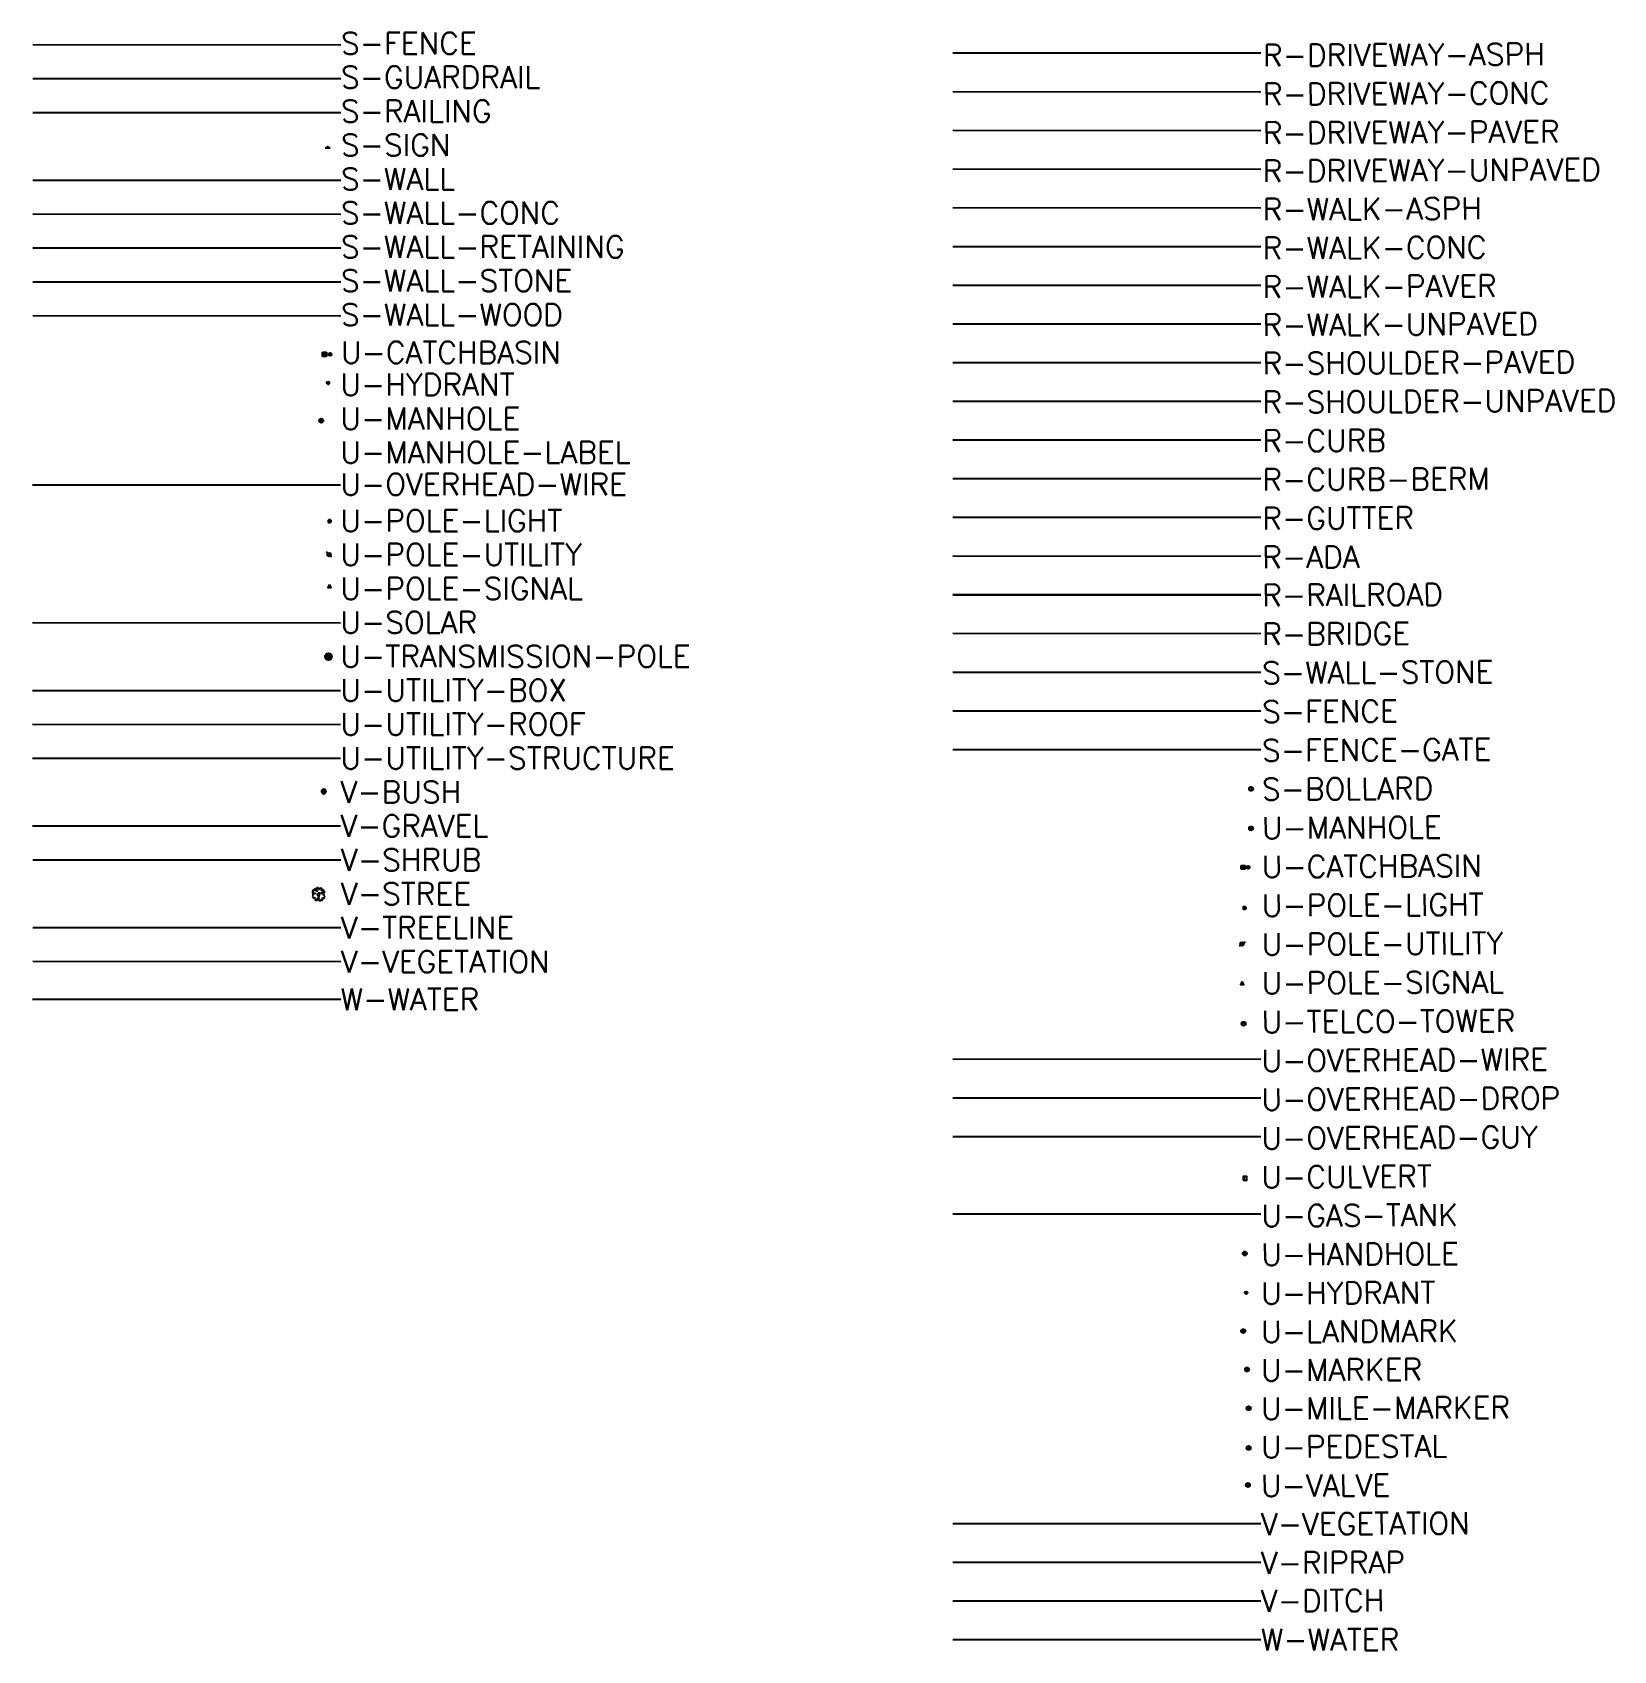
# Model space of a CAD drawing. Header units: metres. Extents: x -7 to 1567, y -1439 to 351.
# Drawn here: x 1 to 869, y -1439 to -551 of the extents above; entities that cross this region are included whole.
import ezdxf
from ezdxf.enums import TextEntityAlignment as Align
from ezdxf.lldxf.tags import DXFTag

# ---------------------------------------------------------------- set-up
doc = ezdxf.new("R2010")
doc.units = ezdxf.units.M
for name, color, linetype in [('A-BLOCK-LABEL', 7, 'Continuous'), ('R-ADA', 6, 'Continuous'), ('R-BRIDGE', 10, 'Continuous'), ('R-CURB', 210, 'Continuous'), ('R-CURB-BERM', 216, 'Continuous'), ('R-DRIVEWAY-ASPH', 220, 'Continuous'), ('R-DRIVEWAY-CONC', 210, 'Continuous'), ('R-DRIVEWAY-PAVER', 4, 'Continuous'), ('R-DRIVEWAY-UNPAVED', 3, 'Continuous'), ('R-GUTTER', 4, 'Continuous'), ('R-SHOULDER-PAVED', 223, 'Continuous'), ('R-SHOULDER-UNPAVED', 255, 'Continuous'), ('R-WALK-ASPH', 211, 'Continuous'), ('R-WALK-CONC', 34, 'Continuous'), ('R-WALK-PAVER', 37, 'Continuous'), ('R-WALK-UNPAVED', 3, 'Continuous'), ('S-BOLLARD', 10, 'Continuous'), ('S-FENCE', 63, 'FENCELINE2'), ('S-FENCE-GATE', 4, 'Continuous'), ('S-GUARDRAIL', 21, 'FENCELINE2'), ('S-RAILING', 31, 'FENCELINE2'), ('S-SIGN', 1, 'Continuous'), ('S-WALL', 223, 'Continuous'), ('S-WALL-CONC', 145, 'Continuous'), ('S-WALL-RETAINING', 163, 'Continuous'), ('S-WALL-STONE', 8, 'Continuous'), ('S-WALL-WOOD', 43, 'Continuous'), ('U-CATCHBASIN', 3, 'Continuous'), ('U-CULVERT', 142, 'Continuous'), ('U-GAS-TANK', 30, 'Continuous'), ('U-HANDHOLE', 161, 'Continuous'), ('U-HYDRANT', 10, 'Continuous'), ('U-LANDMARK', 6, 'Continuous'), ('U-MANHOLE', 5, 'Continuous'), ('U-MARKER', 110, 'Continuous'), ('U-MILE-MARKER', 216, 'Continuous'), ('U-OVERHEAD-DROP', 100, 'Over Head Wire'), ('U-OVERHEAD-GUY', 197, 'Over Head Wire'), ('U-OVERHEAD-WIRE', 242, 'Over Head Wire'), ('U-PEDESTAL', 31, 'Continuous'), ('U-POLE-LIGHT', 10, 'Continuous'), ('U-POLE-SIGNAL', 20, 'Continuous'), ('U-POLE-UTILITY', 14, 'Continuous'), ('U-SOLAR', 127, 'Continuous'), ('U-TELCO-TOWER', 6, 'Over Head Wire'), ('U-TRANSMISSION-POLE', 12, 'Continuous'), ('U-UTILITY-BOX', 3, 'Continuous'), ('U-UTILITY-ROOF', 144, 'Continuous'), ('U-UTILITY-STRUCTURE', 101, 'Continuous'), ('U-VALVE', 30, 'Continuous'), ('V-BUSH', 104, 'Continuous'), ('V-DITCH', 96, 'Continuous'), ('V-GRAVEL', 142, 'Continuous'), ('V-RIPRAP', 183, 'Continuous'), ('V-SHRUB', 105, 'TREELINE_L'), ('V-STREE', 92, 'Continuous'), ('V-TREELINE', 96, 'TREELINE_L'), ('V-VEGETATION', 50, 'Continuous'), ('W-WATER', 130, 'Continuous')]:
    doc.layers.add(name, color=color, linetype=linetype)
doc.layers.add('R-RAILROAD', color=222, linetype='TRACKS', lineweight=35)
doc.styles.get("Standard").update_dxf_attribs({"font": 'simplex.shx'})
doc.linetypes.add('FENCELINE2', pattern='A,0.25,-0.1,[132,ltypeshp.shx,S=0.1,R=0,X=-0.1,Y=0],-0.1,1', length=1.45)
tags = doc.linetypes.add('Over Head Wire', pattern='A,1,-0.2,["OHW",Standard,S=0.1,R=0,X=-0.1,Y=-0.05],-0.25', length=1.45).pattern_tags.tags
tags[6] = DXFTag(74, 10)
doc.linetypes.add('TRACKS', pattern='A,0.15,[130,ltypeshp.shx,S=0.25,R=0,X=0,Y=0],0.15', length=0.3)
doc.linetypes.add('TREELINE_L', pattern='A,0,-0.13,[130,AECCLAND,S=0.13,R=0,X=0,Y=0],-0.12', length=0.25)

# ---------------------------------------------------------------- blocks, each defined once
blk = doc.blocks.new('_V-TREE-SINGLE-1')
for p, q in [((-0.115, 0.072, -10.101), (-0.121, 0.067, -10.101)), ((-0.121, 0.067, -10.101), (-0.112, 0.06, -10.101)), ((-0.117, 0.047, -10.101), (-0.12, 0.04, -10.101)), ((-0.12, 0.04, -10.101), (-0.114, 0.036, -10.101)), ((-0.103, 0.052, -10.101), (-0.117, 0.047, -10.101)), ((-0.105, 0.077, -10.101), (-0.115, 0.072, -10.101)), ((-0.114, 0.036, -10.101), (-0.099, 0.039, -10.101)), ((-0.106, 0.008, -10.101), (-0.114, -0.002, -10.101)), ((-0.112, 0.06, -10.101), (-0.095, 0.059, -10.101)), ((-0.065, 0.013, -10.101), (-0.106, 0.008, -10.101)), ((-0.087, 0.081, -10.101), (-0.105, 0.077, -10.101)), ((-0.092, 0.057, -10.101), (-0.103, 0.052, -10.101)), ((-0.099, 0.039, -10.101), (-0.094, 0.033, -10.101)), ((-0.095, 0.059, -10.101), (-0.092, 0.057, -10.101)), ((-0.094, 0.033, -10.101), (-0.083, 0.023, -10.101)), ((-0.078, 0.083, -10.101), (-0.087, 0.081, -10.101)), ((-0.083, 0.023, -10.101), (-0.059, 0.023, -10.101)), ((-0.07, 0.109, -10.101), (-0.079, 0.099, -10.101)), ((-0.079, 0.099, -10.101), (-0.079, 0.091, -10.101)), ((-0.079, 0.091, -10.101), (-0.078, 0.083, -10.101)), ((-0.062, 0.107, -10.101), (-0.07, 0.109, -10.101)), ((-0.059, 0.023, -10.101), (-0.065, 0.013, -10.101)), ((-0.051, 0.077, -10.101), (-0.062, 0.107, -10.101)), ((-0.047, 0.106, -10.101), (-0.051, 0.103, -10.101)), ((-0.051, 0.103, -10.101), (-0.044, 0.093, -10.101)), ((-0.031, 0.063, -10.101), (-0.051, 0.077, -10.101)), ((-0.034, 0.113, -10.101), (-0.047, 0.106, -10.101)), ((-0.044, 0.093, -10.101), (-0.045, 0.082, -10.101)), ((-0.045, 0.082, -10.101), (-0.031, 0.073, -10.101)), ((-0.028, 0.122, -10.101), (-0.04, 0.122, -10.101)), ((-0.04, 0.122, -10.101), (-0.038, 0.116, -10.101)), ((-0.038, 0.116, -10.101), (-0.034, 0.113, -10.101)), ((-0.031, 0.073, -10.101), (-0.017, 0.061, -10.101)), ((-0.017, 0.061, -10.101), (-0.031, 0.063, -10.101)), ((-0.012, 0.005, -10.101), (-0.03, 0.003, -10.101)), ((-0.03, 0.003, -10.101), (-0.026, -0.012, -10.101)), ((-0.019, 0.113, -10.101), (-0.028, 0.122, -10.101)), ((-0.011, 0.111, -10.101), (-0.019, 0.113, -10.101)), ((-0.006, 0.021, -10.101), (-0.014, 0.019, -10.101)), ((-0.014, 0.019, -10.101), (-0.012, 0.005, -10.101)), ((0, 0.122, -10.101), (-0.013, 0.122, -10.101)), ((-0.013, 0.122, -10.101), (-0.013, 0.119, -10.101)), ((-0.013, 0.119, -10.101), (-0.007, 0.117, -10.101)), ((-0.007, 0.117, -10.101), (-0.011, 0.111, -10.101)), ((0.006, 0.023, -10.101), (-0.006, 0.021, -10.101)), ((0.001, 0.098, -10.101), (0, 0.122, -10.101)), ((0.008, 0.085, -10.101), (0.001, 0.098, -10.101)), ((0.021, 0.031, -10.101), (0.006, 0.023, -10.101)), ((0.013, 0.094, -10.101), (0.008, 0.085, -10.101)), ((0.011, 0.008, -10.101), (0.023, 0.012, -10.101)), ((0.013, 0.001, -10.101), (0.011, 0.008, -10.101)), ((0.024, 0.116, -10.101), (0.013, 0.094, -10.101)), ((0.021, -0.009, -10.101), (0.013, 0.001, -10.101)), ((0.028, 0.023, -10.101), (0.021, 0.031, -10.101)), ((0.023, 0.012, -10.101), (0.028, 0.023, -10.101)), ((0.031, 0.12, -10.101), (0.024, 0.116, -10.101)), ((0.031, 0.116, -10.101), (0.031, 0.12, -10.101)), ((0.038, 0.106, -10.101), (0.031, 0.116, -10.101)), ((0.048, 0.113, -10.101), (0.038, 0.106, -10.101)), ((0.047, 0.019, -10.101), (0.05, 0.03, -10.101)), ((0.064, 0.021, -10.101), (0.047, 0.019, -10.101)), ((0.061, 0.114, -10.101), (0.048, 0.113, -10.101)), ((0.05, 0.03, -10.101), (0.066, 0.037, -10.101)), ((0.051, 0.064, -10.101), (0.06, 0.083, -10.101)), ((0.069, 0.068, -10.101), (0.051, 0.064, -10.101)), ((0.057, 0.102, -10.101), (0.061, 0.114, -10.101)), ((0.065, 0.105, -10.101), (0.057, 0.102, -10.101)), ((0.06, 0.083, -10.101), (0.067, 0.095, -10.101)), ((0.087, 0.017, -10.101), (0.064, 0.021, -10.101)), ((0.067, 0.095, -10.101), (0.065, 0.105, -10.101)), ((0.066, 0.037, -10.101), (0.082, 0.037, -10.101)), ((0.082, 0.086, -10.101), (0.069, 0.068, -10.101)), ((0.096, 0.08, -10.101), (0.082, 0.086, -10.101)), ((0.082, 0.037, -10.101), (0.105, 0.031, -10.101)), ((0.084, -0.002, -10.101), (0.094, 0.005, -10.101)), ((0.094, 0.005, -10.101), (0.087, 0.017, -10.101)), ((0.088, 0.067, -10.101), (0.097, 0.072, -10.101)), ((0.095, 0.061, -10.101), (0.088, 0.067, -10.101)), ((0.105, 0.062, -10.101), (0.095, 0.061, -10.101)), ((0.097, 0.072, -10.101), (0.096, 0.08, -10.101)), ((0.11, 0.057, -10.101), (0.105, 0.062, -10.101)), ((0.105, 0.031, -10.101), (0.11, 0.036, -10.101)), ((0.11, 0.036, -10.101), (0.11, 0.057, -10.101)), ((-0.114, -0.002, -10.101), (-0.119, -0.013, -10.101)), ((-0.119, -0.013, -10.101), (-0.103, -0.017, -10.101)), ((-0.107, -0.023, -10.101), (-0.111, -0.034, -10.101)), ((-0.111, -0.034, -10.101), (-0.092, -0.058, -10.101)), ((-0.103, -0.017, -10.101), (-0.107, -0.023, -10.101)), ((-0.092, -0.058, -10.101), (-0.088, -0.058, -10.101)), ((-0.088, -0.058, -10.101), (-0.069, -0.054, -10.101)), ((-0.063, -0.067, -10.101), (-0.071, -0.081, -10.101)), ((-0.071, -0.081, -10.101), (-0.056, -0.1, -10.101)), ((-0.069, -0.054, -10.101), (-0.063, -0.067, -10.101)), ((-0.056, -0.1, -10.101), (-0.034, -0.105, -10.101)), ((-0.035, -0.101, -10.101), (-0.044, -0.092, -10.101)), ((-0.044, -0.092, -10.101), (-0.035, -0.094, -10.101)), ((-0.035, -0.094, -10.101), (-0.031, -0.103, -10.101)), ((-0.034, -0.105, -10.101), (-0.035, -0.101, -10.101)), ((-0.031, -0.103, -10.101), (-0.026, -0.106, -10.101)), ((-0.026, -0.012, -10.101), (-0.014, -0.015, -10.101)), ((-0.026, -0.106, -10.101), (-0.019, -0.105, -10.101)), ((-0.024, -0.087, -10.101), (-0.013, -0.075, -10.101)), ((-0.021, -0.095, -10.101), (-0.024, -0.087, -10.101)), ((-0.019, -0.105, -10.101), (-0.021, -0.095, -10.101)), ((-0.014, -0.015, -10.101), (-0.006, -0.019, -10.101)), ((-0.013, -0.075, -10.101), (-0.009, -0.061, -10.101)), ((-0.009, -0.061, -10.101), (-0.003, -0.051, -10.101)), ((-0.006, -0.019, -10.101), (0.008, -0.025, -10.101)), ((-0.003, -0.051, -10.101), (0.002, -0.054, -10.101)), ((0.004, -0.065, -10.101), (-0.002, -0.079, -10.101)), ((-0.002, -0.079, -10.101), (0.006, -0.102, -10.101)), ((0.002, -0.054, -10.101), (0.004, -0.065, -10.101)), ((0.006, -0.102, -10.101), (0.02, -0.106, -10.101)), ((0.008, -0.025, -10.101), (0.02, -0.02, -10.101)), ((0.014, -0.014, -10.101), (0.021, -0.009, -10.101)), ((0.02, -0.02, -10.101), (0.014, -0.014, -10.101)), ((0.02, -0.106, -10.101), (0.039, -0.106, -10.101)), ((0.039, -0.106, -10.101), (0.043, -0.088, -10.101)), ((0.043, -0.088, -10.101), (0.047, -0.088, -10.101)), ((0.053, -0.095, -10.101), (0.046, -0.106, -10.101)), ((0.046, -0.106, -10.101), (0.057, -0.103, -10.101)), ((0.047, -0.088, -10.101), (0.053, -0.095, -10.101)), ((0.057, -0.103, -10.101), (0.06, -0.095, -10.101)), ((0.06, -0.095, -10.101), (0.058, -0.087, -10.101)), ((0.058, -0.087, -10.101), (0.066, -0.09, -10.101)), ((0.062, -0.065, -10.101), (0.07, -0.06, -10.101)), ((0.07, -0.075, -10.101), (0.062, -0.065, -10.101)), ((0.066, -0.09, -10.101), (0.067, -0.095, -10.101)), ((0.067, -0.095, -10.101), (0.066, -0.099, -10.101)), ((0.066, -0.099, -10.101), (0.072, -0.103, -10.101)), ((0.07, -0.06, -10.101), (0.082, -0.061, -10.101)), ((0.079, -0.094, -10.101), (0.07, -0.075, -10.101)), ((0.072, -0.103, -10.101), (0.079, -0.094, -10.101)), ((0.082, -0.061, -10.101), (0.092, -0.063, -10.101)), ((0.097, -0.008, -10.101), (0.084, -0.002, -10.101)), ((0.092, -0.063, -10.101), (0.102, -0.057, -10.101)), ((0.106, -0.014, -10.101), (0.097, -0.008, -10.101)), ((0.102, -0.057, -10.101), (0.112, -0.053, -10.101)), ((0.113, -0.023, -10.101), (0.106, -0.014, -10.101)), ((0.107, -0.038, -10.101), (0.113, -0.023, -10.101)), ((0.112, -0.053, -10.101), (0.107, -0.038, -10.101))]:
    blk.add_line(p, q)
blk = doc.blocks.new('_V-TREE-SINGLE-2')
at = {"ltscale": 100}
for centre, major_axis, start_param, end_param in [((-0.078, 0.035), (0.0345, 0.0345), 6.03039, 9.53474), ((-0.078, -0.035), (-0.0345, 0.0345), -0.925994, 2.589105), ((-0.022, 0.079), (-0.0345, 0.0345), 3.561995, 7.052628), ((0, 0), (-0.00893, 0.00893), -0.785398, 5.497787), ((0.047, 0.064), (-0.0345, 0.0345), 2.664397, 6.112137), ((0.077, 0), (0.0345, 0.0345), 4.248507, 6.80141), ((-0.022, -0.079), (-0.0345, 0.0345), -0.028396, 3.445257), ((0.047, -0.064), (0.0345, 0.0345), 2.439998, 5.959615), ((0.077, 0), (0.0345, 0.0345), 3.337596, 4.248507)]:
    blk.add_ellipse(centre, major_axis=major_axis, ratio=1, start_param=start_param, end_param=end_param, dxfattribs=at)
blk = doc.blocks.new('_S-SIGN')
blk.add_line((-0.13, 0.04), (0.13, 0.04))
blk.add_circle((0, 0), 0.04)
blk = doc.blocks.new('_U-HYDRANT')
for p, q in [((-0.05, 0), (-0.085, -0.035)), ((0.05, 0), (0.085, -0.035)), ((0, -0.05), (0, -0.1))]:
    blk.add_line(p, q)
blk.add_circle((0, 0), 0.05)
blk = doc.blocks.new('_U-CB-ROUND')
at = {"layer": 'U-CATCHBASIN'}
for p, q in [((0.74, 0.26), (-0.74, 0.26)), ((-0.26, 0.74), (-0.26, -0.74)), ((0.26, 0.74), (0.26, -0.74)), ((0.74, -0.26), (-0.74, -0.26))]:
    blk.add_line(p, q, dxfattribs=at)
blk.add_ellipse((0, 0), major_axis=(0.559, 0.559), ratio=1, start_param=5.497787, end_param=11.780972, dxfattribs=at)
blk = doc.blocks.new('TRAFFIC_FEATURE')
at = {"layer": 'U-POLE-SIGNAL'}
for points in [[(0, 1.05), (-0.95, -0.6), (0.95, -0.6), (0, 1.05)], [(-0.18, 0), (-0.55, 0)], [(0, 0.18), (0, 0.55)], [(0.18, 0), (0.55, 0)], [(0, -0.18), (0, -0.55)]]:
    blk.add_lwpolyline(points, dxfattribs=at)
blk.add_circle((0, 0), 0.182, dxfattribs=at)
blk = doc.blocks.new('TRANSMISSION')
at = {"layer": 'U-TRANSMISSION-POLE'}
for points in [[(1.22, -1.39), (-0.08, -0.08), (-1.38, 1.23)], [(-1.3, 1.3), (-1.32, 1.28)], [(1.37, -1.24), (0.07, 0.07), (-1.23, 1.38)]]:
    blk.add_lwpolyline(points, dxfattribs=at)
for centre, radius in [((0, -0.01), 1.85), ((0, 0), 1)]:
    blk.add_circle(centre, radius, dxfattribs=at)
blk = doc.blocks.new('BOLLARD')
at = {"layer": 'S-BOLLARD'}
blk.add_circle((0, 0), 1.12, dxfattribs=at)
at = {"layer": 'A-BLOCK-LABEL', "insert": (-0.46, 0.7), "char_height": 1.5, "attachment_point": 1}
blk.add_mtext_dynamic_manual_height_columns('B', width=1.8635, gutter_width=1, heights=[0], dxfattribs=at)
blk = doc.blocks.new('MH_BLOCK')
at = {"layer": 'U-MANHOLE'}
blk.add_circle((0, 0), 1, dxfattribs=at)
at = {"layer": 'A-BLOCK-LABEL'}
blk.add_text('MH', height=1, dxfattribs=at).set_placement((0, 0), align=Align.MIDDLE_CENTER)
blk = doc.blocks.new('UP')
at = {"layer": 'U-POLE-UTILITY'}
blk.add_line((0.084, 0.06), (-0.084, -0.06), dxfattribs=at)
blk.add_circle((0, 0), 0.0495, dxfattribs=at)
blk = doc.blocks.new('LP')
at = {"layer": 'U-POLE-LIGHT'}
for p, q in [((-0.036, 0.032), (-0.074, 0.067)), ((0, 0.048), (0, 0.1)), ((0.032, 0.036), (0.067, 0.074)), ((-0.1, 0), (-0.048, 0)), ((-0.067, -0.074), (-0.032, -0.036)), ((0, -0.1), (0, -0.048)), ((0.074, -0.067), (0.036, -0.032)), ((0.048, 0), (0.1, 0))]:
    blk.add_line(p, q, dxfattribs=at)
blk.add_circle((0, 0), 0.0479, dxfattribs=at)
blk = doc.blocks.new('CULVERT')
at = {"layer": 'U-CULVERT'}
blk.add_lwpolyline([(-1, -1), (0.99, -1), (0.99, 0.99), (-1, 0.99)], close=True, dxfattribs=at)
at = {"layer": 'A-BLOCK-LABEL', "insert": (-0.64, 0.74), "char_height": 1.5, "attachment_point": 1}
blk.add_mtext_dynamic_manual_height_columns('C', width=1.8635, gutter_width=1, heights=[0], dxfattribs=at)
blk = doc.blocks.new('*U89')
at = {"layer": 'U-HANDHOLE'}
blk.add_circle((0, 0), 1.12, dxfattribs=at)
at = {"layer": 'A-BLOCK-LABEL', "insert": (-0.6, 0.72), "char_height": 1.5, "attachment_point": 1}
blk.add_mtext_dynamic_manual_height_columns('H', width=1.8635, gutter_width=1, heights=[0], dxfattribs=at)
blk = doc.blocks.new('MARKER')
at = {"layer": 'U-MARKER'}
blk.add_circle((0, 0), 1.12, dxfattribs=at)
at = {"layer": 'A-BLOCK-LABEL', "insert": (-0.69, 0.75), "char_height": 1.5, "attachment_point": 1}
blk.add_mtext_dynamic_manual_height_columns('M', width=1.13, gutter_width=1, heights=[0], dxfattribs=at)
blk = doc.blocks.new('MILE_MARKER')
at = {"layer": 'U-MILE-MARKER'}
blk.add_circle((0, 0), 1.12, dxfattribs=at)
at = {"layer": 'A-BLOCK-LABEL', "insert": (-0.9, 0.41), "char_height": 0.85, "attachment_point": 1}
blk.add_mtext_dynamic_manual_height_columns('MM', width=1.13, gutter_width=1, heights=[0], dxfattribs=at)
blk = doc.blocks.new('*U90')
at = {"layer": 'U-PEDESTAL'}
blk.add_circle((0, 0), 1.12, dxfattribs=at)
at = {"layer": 'A-BLOCK-LABEL', "insert": (-0.52, 0.67), "char_height": 1.5, "attachment_point": 1}
blk.add_mtext_dynamic_manual_height_columns('P', width=1.8635, gutter_width=1, heights=[0], dxfattribs=at)
blk = doc.blocks.new('*U91')
at = {"layer": 'U-VALVE'}
blk.add_circle((0, 0), 1.12, dxfattribs=at)
at = {"layer": 'A-BLOCK-LABEL', "insert": (-0.69, 0.66), "char_height": 1.5, "attachment_point": 1}
blk.add_mtext_dynamic_manual_height_columns('V', width=1.8562, gutter_width=1, heights=[0], dxfattribs=at)
blk = doc.blocks.new('*U88')
at = {"layer": 'U-LANDMARK'}
for p, q in [((-0.97, -0.56), (0, 1.12)), ((0, 1.12), (0.97, -0.56)), ((0.97, -0.56), (-0.97, -0.56))]:
    blk.add_line(p, q, dxfattribs=at)
for radius in [1.12, 0.0784]:
    blk.add_circle((0, 0), radius, dxfattribs=at)
at = {"layer": 'A-BLOCK-LABEL', "insert": (-0.28, 0.48), "char_height": 1, "attachment_point": 1}
blk.add_mtext_dynamic_manual_height_columns('L', width=1, gutter_width=1, heights=[0], dxfattribs=at)
blk = doc.blocks.new('TELCO_TOWER')
at = {"layer": 'U-TELCO-TOWER'}
blk.add_circle((0, 0), 1.12, dxfattribs=at)
at = {"layer": 'A-BLOCK-LABEL', "insert": (-0.99, 0.52), "char_height": 1.2, "attachment_point": 1}
blk.add_mtext_dynamic_manual_height_columns('TT', width=1.8222, gutter_width=1, heights=[0], dxfattribs=at)
blk = doc.blocks.new('_U-CATCHBASIN')
at = {"layer": 'U-CATCHBASIN'}
for p, q in [((-0.05, 0.05), (0.05, 0.05)), ((-0.05, -0.05), (-0.05, 0.05)), ((0.05, 0.017), (-0.05, 0.017)), ((-0.017, 0.05), (-0.017, -0.05)), ((0.017, 0.05), (0.017, -0.05)), ((0.05, 0.05), (0.05, -0.05)), ((0.05, -0.017), (-0.05, -0.017)), ((0.05, -0.05), (-0.05, -0.05))]:
    blk.add_line(p, q, dxfattribs=at)

msp = doc.modelspace()

# ---------------------------------------------------------------- linework, layer by layer
at = {"layer": 'R-ADA'}
msp.add_line((675.27, -838.29), (506.05, -838.23), dxfattribs=at)
at = {"layer": 'R-BRIDGE'}
msp.add_line((675.27, -880.79), (506.05, -880.73), dxfattribs=at)
at = {"layer": 'R-CURB'}
msp.add_line((675.27, -774.54), (506.05, -774.48), dxfattribs=at)
at = {"layer": 'R-CURB-BERM'}
msp.add_line((675.27, -795.79), (506.05, -795.73), dxfattribs=at)
at = {"layer": 'R-DRIVEWAY-ASPH'}
msp.add_line((675.27, -562.04), (506.05, -561.98), dxfattribs=at)
at = {"layer": 'R-DRIVEWAY-CONC'}
msp.add_line((675.27, -583.29), (506.05, -583.23), dxfattribs=at)
at = {"layer": 'R-DRIVEWAY-PAVER'}
msp.add_line((675.27, -604.54), (506.05, -604.48), dxfattribs=at)
at = {"layer": 'R-DRIVEWAY-UNPAVED'}
msp.add_line((675.27, -625.79), (506.05, -625.73), dxfattribs=at)
at = {"layer": 'R-GUTTER'}
msp.add_line((675.27, -817.04), (506.05, -816.98), dxfattribs=at)
at = {"layer": 'R-RAILROAD'}
msp.add_line((675.27, -859.54), (506.05, -859.48), dxfattribs=at)
at = {"layer": 'R-SHOULDER-PAVED'}
msp.add_line((675.27, -732.04), (506.05, -731.98), dxfattribs=at)
at = {"layer": 'R-SHOULDER-UNPAVED'}
msp.add_line((675.27, -753.29), (506.05, -753.23), dxfattribs=at)
at = {"layer": 'R-WALK-ASPH'}
msp.add_line((675.27, -647.04), (506.05, -646.98), dxfattribs=at)
at = {"layer": 'R-WALK-CONC'}
msp.add_line((675.27, -668.29), (506.05, -668.23), dxfattribs=at)
at = {"layer": 'R-WALK-PAVER'}
msp.add_line((675.27, -689.54), (506.05, -689.48), dxfattribs=at)
at = {"layer": 'R-WALK-UNPAVED'}
msp.add_line((675.27, -710.79), (506.05, -710.73), dxfattribs=at)
at = {"layer": 'S-FENCE'}
for p, q in [((170.05, -557.53, 680), (0.84, -557.46, 680)), ((675.27, -923.29), (506.05, -923.23))]:
    msp.add_line(p, q, dxfattribs=at)
at = {"layer": 'S-FENCE-GATE'}
msp.add_line((675.27, -944.54), (506.05, -944.48), dxfattribs=at)
at = {"layer": 'S-GUARDRAIL'}
msp.add_line((170.05, -576.13, 660), (0.84, -576.06, 660), dxfattribs=at)
at = {"layer": 'S-RAILING'}
msp.add_line((170.05, -594.73, 640), (0.84, -594.66, 640), dxfattribs=at)
at = {"layer": 'S-WALL'}
msp.add_line((170.05, -631.93, 600), (0.84, -631.86, 600), dxfattribs=at)
at = {"layer": 'S-WALL-CONC'}
msp.add_line((170.05, -650.53, 580), (0.84, -650.46, 580), dxfattribs=at)
at = {"layer": 'S-WALL-RETAINING'}
msp.add_line((170.05, -669.13, 560), (0.84, -669.06, 560), dxfattribs=at)
at = {"layer": 'S-WALL-STONE'}
for p, q in [((170.05, -687.73, 540), (0.84, -687.66, 540)), ((675.27, -902.04), (506.05, -901.98))]:
    msp.add_line(p, q, dxfattribs=at)
at = {"layer": 'S-WALL-WOOD'}
msp.add_line((170.05, -706.33, 520), (0.84, -706.26, 520), dxfattribs=at)
at = {"layer": 'U-GAS-TANK'}
msp.add_line((675.27, -1199.54), (506.05, -1199.48), dxfattribs=at)
at = {"layer": 'U-OVERHEAD-DROP'}
msp.add_line((675.27, -1135.79), (506.05, -1135.73), dxfattribs=at)
at = {"layer": 'U-OVERHEAD-GUY'}
msp.add_line((675.27, -1157.04), (506.05, -1156.98), dxfattribs=at)
at = {"layer": 'U-OVERHEAD-WIRE'}
for p, q in [((169.77, -799.21, 320), (0.55, -799.14, 320)), ((675.27, -1114.54), (506.05, -1114.48))]:
    msp.add_line(p, q, dxfattribs=at)
at = {"layer": 'U-SOLAR'}
msp.add_line((169.77, -874.93, 220), (0.55, -874.87, 220), dxfattribs=at)
at = {"layer": 'U-UTILITY-BOX'}
msp.add_line((169.77, -912.13, 180), (0.55, -912.07, 180), dxfattribs=at)
at = {"layer": 'U-UTILITY-ROOF'}
msp.add_line((169.77, -930.73, 160), (0.55, -930.67, 160), dxfattribs=at)
at = {"layer": 'U-UTILITY-STRUCTURE'}
msp.add_line((169.77, -949.33, 140), (0.55, -949.27, 140), dxfattribs=at)
at = {"layer": 'V-DITCH'}
msp.add_line((675.27, -1412.04), (506.05, -1411.98), dxfattribs=at)
at = {"layer": 'V-GRAVEL'}
msp.add_line((169.77, -986.53, 100), (0.55, -986.47, 100), dxfattribs=at)
at = {"layer": 'V-RIPRAP'}
msp.add_line((675.27, -1390.79), (506.05, -1390.73), dxfattribs=at)
at = {"layer": 'V-SHRUB'}
msp.add_line((170.02, -1005.12, 60), (0.8, -1005.05, 60), dxfattribs=at)
at = {"layer": 'V-TREELINE'}
msp.add_line((170.02, -1042.32, 20), (0.8, -1042.25, 20), dxfattribs=at)
at = {"layer": 'V-VEGETATION'}
for p, q in [((170.02, -1060.92), (0.8, -1060.85)), ((675.27, -1369.54), (506.05, -1369.48))]:
    msp.add_line(p, q, dxfattribs=at)
at = {"layer": 'W-WATER'}
for p, q in [((169.9, -1081.61), (0.68, -1081.55)), ((675.27, -1433.29), (506.05, -1433.23))]:
    msp.add_line(p, q, dxfattribs=at)

# ---------------------------------------------------------------- block references
at = {"layer": 'S-BOLLARD'}
msp.add_blockref('BOLLARD', (669.95, -965.95), dxfattribs=at)
at = {"layer": 'S-SIGN', "xscale": 10.41456437114132, "yscale": 10.41456437114132, "zscale": 10.41456437114132, "rotation": 180}
msp.add_blockref('_S-SIGN', (162.68, -613.65), dxfattribs=at)
at = {"layer": 'U-CATCHBASIN'}
for p, xscale, yscale, zscale in [((161.04, -727.33), 22.4801043347295, 22.4801043347295, 22.4801043347295), ((665.62, -1009.1), 20.98507723608128, 20.98507723608128, 20.98507723608128)]:
    msp.add_blockref('_U-CATCHBASIN', p, dxfattribs=dict(at, xscale=xscale, yscale=yscale, zscale=zscale))
for p in [(164.05, -727.39), (668.38, -1009.06)]:
    msp.add_blockref('_U-CB-ROUND', p, dxfattribs=at)
at = {"layer": 'U-CULVERT'}
msp.add_blockref('CULVERT', (666.55, -1179.83), dxfattribs=at)
at = {"layer": 'U-HANDHOLE'}
msp.add_blockref('*U89', (666.49, -1221.13), dxfattribs=at)
at = {"layer": 'U-HYDRANT', "xscale": 12.5, "yscale": 12.5, "zscale": 12.5}
for p in [(162.94, -742.96), (667.21, -1242.53)]:
    msp.add_blockref('_U-HYDRANT', p, dxfattribs=at)
at = {"layer": 'U-LANDMARK'}
msp.add_blockref('*U88', (665.61, -1263.74), dxfattribs=at)
at = {"layer": 'U-MANHOLE', "xscale": 1.116151917289244, "yscale": 1.116151917289244}
for p in [(159.21, -763.79), (669.94, -987.69)]:
    msp.add_blockref('MH_BLOCK', p, dxfattribs=at)
at = {"layer": 'U-MARKER'}
msp.add_blockref('MARKER', (667.74, -1284.82), dxfattribs=at)
at = {"layer": 'U-MILE-MARKER'}
msp.add_blockref('MILE_MARKER', (668.6, -1306.09), dxfattribs=at)
at = {"layer": 'U-PEDESTAL'}
msp.add_blockref('*U90', (668.58, -1327.9), dxfattribs=at)
at = {"layer": 'U-POLE-LIGHT', "xscale": 12.24483452461758, "yscale": 12.24483452461758, "zscale": 12.24483452461758}
for p in [(163.88, -818.96), (666.36, -1031.4)]:
    msp.add_blockref('LP', p, dxfattribs=at)
at = {"layer": 'U-POLE-SIGNAL'}
for p in [(163.79, -854.78), (665, -1072.81)]:
    msp.add_blockref('TRAFFIC_FEATURE', p, dxfattribs=at)
at = {"layer": 'U-POLE-UTILITY', "xscale": 20.20330364039008, "yscale": 20.20330364039008, "zscale": 20.20330364039008, "rotation": 277.9495902246479}
msp.add_blockref('UP', (163.53, -837.28), dxfattribs=at)
at = {"layer": 'U-POLE-UTILITY', "xscale": 20.20330364039007, "yscale": 20.20330364039007, "zscale": 20.20330364039007}
msp.add_blockref('UP', (665.03, -1051.13), dxfattribs=at)
at = {"layer": 'U-TELCO-TOWER'}
msp.add_blockref('TELCO_TOWER', (665.82, -1094.96), dxfattribs=at)
at = {"layer": 'U-TRANSMISSION-POLE'}
msp.add_blockref('TRANSMISSION', (163.17, -893.35), dxfattribs=at)
at = {"layer": 'U-VALVE'}
msp.add_blockref('*U91', (668.21, -1348.24), dxfattribs=at)
at = {"layer": 'V-BUSH', "xscale": 10, "yscale": 10, "zscale": 40.57906820182188}
msp.add_blockref('_V-TREE-SINGLE-2', (160.63, -967.41), dxfattribs=at)
at = {"layer": 'V-STREE', "xscale": 30, "yscale": 30, "zscale": 68.30343527185222}
msp.add_blockref('_V-TREE-SINGLE-1', (157.8, -1024.02, 402.46), dxfattribs=at)

# ---------------------------------------------------------------- texts
at = {"layer": 'A-BLOCK-LABEL', "insert": (169.77, -775.2), "char_height": 12, "attachment_point": 1}
msp.add_mtext_dynamic_manual_height_columns('U-MANHOLE-LABEL', width=61.4573, gutter_width=1, heights=[0], dxfattribs=at)
at = {"layer": 'R-ADA', "insert": (676.06, -832.79), "char_height": 12, "attachment_point": 1, "rotation": 0.27327}
msp.add_mtext_dynamic_manual_height_columns('R-ADA', width=245.9484, gutter_width=1, heights=[0], dxfattribs=at)
at = {"layer": 'R-BRIDGE', "insert": (676, -874.97), "char_height": 12, "attachment_point": 1, "rotation": 0.27327}
msp.add_mtext_dynamic_manual_height_columns('R-BRIDGE', width=245.9484, gutter_width=1, heights=[0], dxfattribs=at)
at = {"layer": 'R-CURB', "insert": (676.15, -768.91), "char_height": 12, "attachment_point": 1, "rotation": 0.27327}
msp.add_mtext_dynamic_manual_height_columns('R-CURB', width=61.4573, gutter_width=1, heights=[0], dxfattribs=at)
at = {"layer": 'R-CURB-BERM', "insert": (676.12, -790.21), "char_height": 12, "attachment_point": 1, "rotation": 0.27327}
msp.add_mtext_dynamic_manual_height_columns('R-CURB-BERM', width=61.4573, gutter_width=1, heights=[0], dxfattribs=at)
at = {"layer": 'R-DRIVEWAY-ASPH', "insert": (676.45, -557.2), "char_height": 12, "attachment_point": 1, "rotation": 0.27327}
msp.add_mtext_dynamic_manual_height_columns('R-DRIVEWAY-ASPH', width=61.4573, gutter_width=1, heights=[0], dxfattribs=at)
at = {"layer": 'R-DRIVEWAY-CONC', "insert": (676.42, -578.49), "char_height": 12, "attachment_point": 1, "rotation": 0.27327}
msp.add_mtext_dynamic_manual_height_columns('R-DRIVEWAY-CONC', width=245.9484, gutter_width=1, heights=[0], dxfattribs=at)
at = {"layer": 'R-DRIVEWAY-PAVER', "insert": (676.39, -599.79), "char_height": 12, "attachment_point": 1, "rotation": 0.27327}
msp.add_mtext_dynamic_manual_height_columns('R-DRIVEWAY-PAVER', width=245.9484, gutter_width=1, heights=[0], dxfattribs=at)
at = {"layer": 'R-DRIVEWAY-UNPAVED', "insert": (676.36, -620.67), "char_height": 12, "attachment_point": 1, "rotation": 0.27327}
msp.add_mtext_dynamic_manual_height_columns('R-DRIVEWAY-UNPAVED', width=245.9484, gutter_width=1, heights=[0], dxfattribs=at)
at = {"layer": 'R-GUTTER', "insert": (676.09, -811.5), "char_height": 12, "attachment_point": 1, "rotation": 0.27327}
msp.add_mtext_dynamic_manual_height_columns('R-GUTTER', width=61.4573, gutter_width=1, heights=[0], dxfattribs=at)
at = {"layer": 'R-RAILROAD', "insert": (676.03, -853.67), "char_height": 12, "attachment_point": 1, "rotation": 0.27327}
msp.add_mtext_dynamic_manual_height_columns('R-RAILROAD', width=61.4573, gutter_width=1, heights=[0], dxfattribs=at)
at = {"layer": 'R-SHOULDER-PAVED', "insert": (676.21, -726.32), "char_height": 12, "attachment_point": 1, "rotation": 0.27327}
msp.add_mtext_dynamic_manual_height_columns('R-SHOULDER-PAVED', width=61.4573, gutter_width=1, heights=[0], dxfattribs=at)
at = {"layer": 'R-SHOULDER-UNPAVED', "insert": (676.18, -747.62), "char_height": 12, "attachment_point": 1, "rotation": 0.27327}
msp.add_mtext_dynamic_manual_height_columns('R-SHOULDER-UNPAVED', width=61.4573, gutter_width=1, heights=[0], dxfattribs=at)
at = {"layer": 'R-WALK-ASPH', "insert": (676.33, -641.76), "char_height": 12, "attachment_point": 1, "rotation": 0.27327}
msp.add_mtext_dynamic_manual_height_columns('R-WALK-ASPH', width=61.4573, gutter_width=1, heights=[0], dxfattribs=at)
at = {"layer": 'R-WALK-CONC', "insert": (676.3, -663.05), "char_height": 12, "attachment_point": 1, "rotation": 0.27327}
msp.add_mtext_dynamic_manual_height_columns('R-WALK-CONC', width=61.4573, gutter_width=1, heights=[0], dxfattribs=at)
at = {"layer": 'R-WALK-PAVER', "insert": (676.27, -684.35), "char_height": 12, "attachment_point": 1, "rotation": 0.27327}
msp.add_mtext_dynamic_manual_height_columns('R-WALK-PAVER', width=61.4573, gutter_width=1, heights=[0], dxfattribs=at)
at = {"layer": 'R-WALK-UNPAVED', "insert": (676.24, -705.23), "char_height": 12, "attachment_point": 1, "rotation": 0.27327}
msp.add_mtext_dynamic_manual_height_columns('R-WALK-UNPAVED', width=61.4573, gutter_width=1, heights=[0], dxfattribs=at)
at = {"layer": 'S-BOLLARD', "insert": (675.88, -960.14), "char_height": 12, "attachment_point": 1, "rotation": 0.27327}
msp.add_mtext_dynamic_manual_height_columns('S-BOLLARD', width=245.9484, gutter_width=1, heights=[0], dxfattribs=at)
at = {"layer": 'S-FENCE', "insert": (170.05, -550.54), "char_height": 12, "attachment_point": 1}
msp.add_mtext_dynamic_manual_height_columns('S-FENCE', width=61.4573, gutter_width=1, heights=[0], dxfattribs=at)
at = {"layer": 'S-FENCE', "insert": (675.94, -917.56), "char_height": 12, "attachment_point": 1, "rotation": 0.27327}
msp.add_mtext_dynamic_manual_height_columns('S-FENCE', width=61.4573, gutter_width=1, heights=[0], dxfattribs=at)
at = {"layer": 'S-FENCE-GATE', "insert": (675.91, -938.85), "char_height": 12, "attachment_point": 1, "rotation": 0.27327}
msp.add_mtext_dynamic_manual_height_columns('S-FENCE-GATE', width=245.9484, gutter_width=1, heights=[0], dxfattribs=at)
at = {"layer": 'S-GUARDRAIL', "insert": (170.05, -569.17), "char_height": 12, "attachment_point": 1}
msp.add_mtext_dynamic_manual_height_columns('S-GUARDRAIL', width=61.4573, gutter_width=1, heights=[0], dxfattribs=at)
at = {"layer": 'S-RAILING', "insert": (170.05, -587.79), "char_height": 12, "attachment_point": 1}
msp.add_mtext_dynamic_manual_height_columns('S-RAILING', width=61.4573, gutter_width=1, heights=[0], dxfattribs=at)
at = {"layer": 'S-SIGN', "insert": (170.05, -606.42), "char_height": 12, "attachment_point": 1}
msp.add_mtext_dynamic_manual_height_columns('S-SIGN', width=61.4573, gutter_width=1, heights=[0], dxfattribs=at)
at = {"layer": 'S-WALL', "insert": (170.05, -625.05), "char_height": 12, "attachment_point": 1}
msp.add_mtext_dynamic_manual_height_columns('S-WALL', width=61.4573, gutter_width=1, heights=[0], dxfattribs=at)
at = {"layer": 'S-WALL-CONC', "insert": (170.05, -643.67), "char_height": 12, "attachment_point": 1}
msp.add_mtext_dynamic_manual_height_columns('S-WALL-CONC', width=61.4573, gutter_width=1, heights=[0], dxfattribs=at)
at = {"layer": 'S-WALL-RETAINING', "insert": (170.05, -662.3), "char_height": 12, "attachment_point": 1}
msp.add_mtext_dynamic_manual_height_columns('S-WALL-RETAINING', width=61.4573, gutter_width=1, heights=[0], dxfattribs=at)
at = {"layer": 'S-WALL-STONE', "insert": (170.05, -680.93), "char_height": 12, "attachment_point": 1}
msp.add_mtext_dynamic_manual_height_columns('S-WALL-STONE', width=61.4573, gutter_width=1, heights=[0], dxfattribs=at)
at = {"layer": 'S-WALL-STONE', "insert": (675.97, -896.26), "char_height": 12, "attachment_point": 1, "rotation": 0.27327}
msp.add_mtext_dynamic_manual_height_columns('S-WALL-STONE', width=61.4573, gutter_width=1, heights=[0], dxfattribs=at)
at = {"layer": 'S-WALL-WOOD', "insert": (170.05, -699.55), "char_height": 12, "attachment_point": 1}
msp.add_mtext_dynamic_manual_height_columns('S-WALL-WOOD', width=61.4573, gutter_width=1, heights=[0], dxfattribs=at)
at = {"layer": 'U-CATCHBASIN', "insert": (170.05, -720.31), "char_height": 12, "attachment_point": 1}
msp.add_mtext_dynamic_manual_height_columns('U-CATCHBASIN', width=61.4573, gutter_width=1, heights=[0], dxfattribs=at)
at = {"layer": 'U-CATCHBASIN', "insert": (675.82, -1002.74), "char_height": 12, "attachment_point": 1, "rotation": 0.27327}
msp.add_mtext_dynamic_manual_height_columns('U-CATCHBASIN', width=61.4573, gutter_width=1, heights=[0], dxfattribs=at)
at = {"layer": 'U-CULVERT', "insert": (675.57, -1173.12), "char_height": 12, "attachment_point": 1, "rotation": 0.27327}
msp.add_mtext_dynamic_manual_height_columns('U-CULVERT', width=245.9484, gutter_width=1, heights=[0], dxfattribs=at)
at = {"layer": 'U-GAS-TANK', "insert": (675.54, -1194.42), "char_height": 12, "attachment_point": 1, "rotation": 0.27327}
msp.add_mtext_dynamic_manual_height_columns('U-GAS-TANK', width=245.9484, gutter_width=1, heights=[0], dxfattribs=at)
at = {"layer": 'U-HANDHOLE', "insert": (675.51, -1215.71), "char_height": 12, "attachment_point": 1, "rotation": 0.27327}
msp.add_mtext_dynamic_manual_height_columns('U-HANDHOLE', width=245.9484, gutter_width=1, heights=[0], dxfattribs=at)
at = {"layer": 'U-HYDRANT', "insert": (169.77, -737.95), "char_height": 12, "attachment_point": 1}
msp.add_mtext_dynamic_manual_height_columns('U-HYDRANT', width=61.4573, gutter_width=1, heights=[0], dxfattribs=at)
at = {"layer": 'U-HYDRANT', "insert": (675.48, -1237.01), "char_height": 12, "attachment_point": 1, "rotation": 0.27327}
msp.add_mtext_dynamic_manual_height_columns('U-HYDRANT', width=61.4573, gutter_width=1, heights=[0], dxfattribs=at)
at = {"layer": 'U-LANDMARK', "insert": (675.45, -1258.09), "char_height": 12, "attachment_point": 1, "rotation": 0.27327}
msp.add_mtext_dynamic_manual_height_columns('U-LANDMARK', width=245.9484, gutter_width=1, heights=[0], dxfattribs=at)
at = {"layer": 'U-MANHOLE', "insert": (169.77, -756.57), "char_height": 12, "attachment_point": 1}
msp.add_mtext_dynamic_manual_height_columns('U-MANHOLE', width=61.4573, gutter_width=1, heights=[0], dxfattribs=at)
at = {"layer": 'U-MANHOLE', "insert": (675.85, -981.44), "char_height": 12, "attachment_point": 1, "rotation": 0.27327}
msp.add_mtext_dynamic_manual_height_columns('U-MANHOLE', width=61.4573, gutter_width=1, heights=[0], dxfattribs=at)
at = {"layer": 'U-MARKER', "insert": (675.42, -1279.18), "char_height": 12, "attachment_point": 1, "rotation": 0.27327}
msp.add_mtext_dynamic_manual_height_columns('U-MARKER', width=245.9484, gutter_width=1, heights=[0], dxfattribs=at)
at = {"layer": 'U-MILE-MARKER', "insert": (675.39, -1300.26), "char_height": 12, "attachment_point": 1, "rotation": 0.27327}
msp.add_mtext_dynamic_manual_height_columns('U-MILE-MARKER', width=245.9484, gutter_width=1, heights=[0], dxfattribs=at)
at = {"layer": 'U-OVERHEAD-DROP', "insert": (675.63, -1130.53), "char_height": 12, "attachment_point": 1, "rotation": 0.27327}
msp.add_mtext_dynamic_manual_height_columns('U-OVERHEAD-DROP', width=61.4573, gutter_width=1, heights=[0], dxfattribs=at)
at = {"layer": 'U-OVERHEAD-GUY', "insert": (675.6, -1151.83), "char_height": 12, "attachment_point": 1, "rotation": 0.27327}
msp.add_mtext_dynamic_manual_height_columns('U-OVERHEAD-GUY', width=61.4573, gutter_width=1, heights=[0], dxfattribs=at)
at = {"layer": 'U-OVERHEAD-WIRE', "insert": (169.77, -792.7), "char_height": 12, "attachment_point": 1}
msp.add_mtext_dynamic_manual_height_columns('U-OVERHEAD-WIRE', width=61.4573, gutter_width=1, heights=[0], dxfattribs=at)
at = {"layer": 'U-OVERHEAD-WIRE', "insert": (675.66, -1109.23), "char_height": 12, "attachment_point": 1, "rotation": 0.27327}
msp.add_mtext_dynamic_manual_height_columns('U-OVERHEAD-WIRE', width=61.4573, gutter_width=1, heights=[0], dxfattribs=at)
at = {"layer": 'U-PEDESTAL', "insert": (675.36, -1321.35), "char_height": 12, "attachment_point": 1, "rotation": 0.27327}
msp.add_mtext_dynamic_manual_height_columns('U-PEDESTAL', width=245.9484, gutter_width=1, heights=[0], dxfattribs=at)
at = {"layer": 'U-POLE-LIGHT', "insert": (169.77, -812.68), "char_height": 12, "attachment_point": 1}
msp.add_mtext_dynamic_manual_height_columns('U-POLE-LIGHT', width=61.4573, gutter_width=1, heights=[0], dxfattribs=at)
at = {"layer": 'U-POLE-LIGHT', "insert": (675.79, -1024.03), "char_height": 12, "attachment_point": 1, "rotation": 0.27327}
msp.add_mtext_dynamic_manual_height_columns('U-POLE-LIGHT', width=61.4573, gutter_width=1, heights=[0], dxfattribs=at)
at = {"layer": 'U-POLE-SIGNAL', "insert": (169.77, -849.93), "char_height": 12, "attachment_point": 1}
msp.add_mtext_dynamic_manual_height_columns('U-POLE-SIGNAL', width=61.4573, gutter_width=1, heights=[0], dxfattribs=at)
at = {"layer": 'U-POLE-SIGNAL', "insert": (675.73, -1066.63), "char_height": 12, "attachment_point": 1, "rotation": 0.27327}
msp.add_mtext_dynamic_manual_height_columns('U-POLE-SIGNAL', width=61.4573, gutter_width=1, heights=[0], dxfattribs=at)
at = {"layer": 'U-POLE-UTILITY', "insert": (169.75, -831.25), "char_height": 12, "attachment_point": 1}
msp.add_mtext_dynamic_manual_height_columns('U-POLE-UTILITY', width=61.4573, gutter_width=1, heights=[0], dxfattribs=at)
at = {"layer": 'U-POLE-UTILITY', "insert": (675.76, -1045.33), "char_height": 12, "attachment_point": 1, "rotation": 0.27327}
msp.add_mtext_dynamic_manual_height_columns('U-POLE-UTILITY', width=61.4573, gutter_width=1, heights=[0], dxfattribs=at)
at = {"layer": 'U-SOLAR', "insert": (169.77, -868.55), "char_height": 12, "attachment_point": 1}
msp.add_mtext_dynamic_manual_height_columns('U-SOLAR', width=61.4573, gutter_width=1, heights=[0], dxfattribs=at)
at = {"layer": 'U-TELCO-TOWER', "insert": (675.69, -1087.93), "char_height": 12, "attachment_point": 1, "rotation": 0.27327}
msp.add_mtext_dynamic_manual_height_columns('U-TELCO-TOWER', width=61.4573, gutter_width=1, heights=[0], dxfattribs=at)
at = {"layer": 'U-TRANSMISSION-POLE', "insert": (169.77, -887.18), "char_height": 12, "attachment_point": 1}
msp.add_mtext_dynamic_manual_height_columns('U-TRANSMISSION-POLE', width=61.4573, gutter_width=1, heights=[0], dxfattribs=at)
at = {"layer": 'U-UTILITY-BOX', "insert": (169.77, -905.8), "char_height": 12, "attachment_point": 1}
msp.add_mtext_dynamic_manual_height_columns('U-UTILITY-BOX', width=61.4573, gutter_width=1, heights=[0], dxfattribs=at)
at = {"layer": 'U-UTILITY-ROOF', "insert": (169.77, -924.43), "char_height": 12, "attachment_point": 1}
msp.add_mtext_dynamic_manual_height_columns('U-UTILITY-ROOF', width=61.4573, gutter_width=1, heights=[0], dxfattribs=at)
at = {"layer": 'U-UTILITY-STRUCTURE', "insert": (169.77, -943.06), "char_height": 12, "attachment_point": 1}
msp.add_mtext_dynamic_manual_height_columns('U-UTILITY-STRUCTURE', width=61.4573, gutter_width=1, heights=[0], dxfattribs=at)
at = {"layer": 'U-VALVE', "insert": (675.33, -1342.64), "char_height": 12, "attachment_point": 1, "rotation": 0.27327}
msp.add_mtext_dynamic_manual_height_columns('U-VALVE', width=245.9484, gutter_width=1, heights=[0], dxfattribs=at)
at = {"layer": 'V-BUSH', "insert": (169.77, -961.68), "char_height": 12, "attachment_point": 1}
msp.add_mtext_dynamic_manual_height_columns('V-BUSH', width=61.4573, gutter_width=1, heights=[0], dxfattribs=at)
at = {"layer": 'V-DITCH', "insert": (675.24, -1405.91), "char_height": 12, "attachment_point": 1, "rotation": 0.27327}
msp.add_mtext_dynamic_manual_height_columns('V-DITCH', width=245.9484, gutter_width=1, heights=[0], dxfattribs=at)
at = {"layer": 'V-GRAVEL', "insert": (169.77, -980.31), "char_height": 12, "attachment_point": 1}
msp.add_mtext_dynamic_manual_height_columns('V-GRAVEL', width=61.4573, gutter_width=1, heights=[0], dxfattribs=at)
at = {"layer": 'V-RIPRAP', "insert": (675.27, -1385.03), "char_height": 12, "attachment_point": 1, "rotation": 0.27327}
msp.add_mtext_dynamic_manual_height_columns('V-RIPRAP', width=245.9484, gutter_width=1, heights=[0], dxfattribs=at)
at = {"layer": 'V-SHRUB', "insert": (170.02, -998.94), "char_height": 12, "attachment_point": 1}
msp.add_mtext_dynamic_manual_height_columns('V-SHRUB', width=61.4573, gutter_width=1, heights=[0], dxfattribs=at)
at = {"layer": 'V-STREE', "insert": (170.02, -1017.57), "char_height": 12, "attachment_point": 1}
msp.add_mtext_dynamic_manual_height_columns('V-STREE', width=61.4573, gutter_width=1, heights=[0], dxfattribs=at)
at = {"layer": 'V-TREELINE', "insert": (170.02, -1036.19), "char_height": 12, "attachment_point": 1}
msp.add_mtext_dynamic_manual_height_columns('V-TREELINE', width=61.4573, gutter_width=1, heights=[0], dxfattribs=at)
at = {"layer": 'V-VEGETATION', "insert": (170.02, -1054.82), "char_height": 12, "attachment_point": 1}
msp.add_mtext_dynamic_manual_height_columns('V-VEGETATION', width=61.4573, gutter_width=1, heights=[0], dxfattribs=at)
at = {"layer": 'V-VEGETATION', "insert": (675.3, -1363.73), "char_height": 12, "attachment_point": 1, "rotation": 0.27327}
msp.add_mtext_dynamic_manual_height_columns('V-VEGETATION', width=61.4573, gutter_width=1, heights=[0], dxfattribs=at)
at = {"layer": 'W-WATER', "char_height": 12, "attachment_point": 1}
for insert in [(169.9, -1075.52), (675.27, -1427.2)]:
    msp.add_mtext_dynamic_manual_height_columns('W-WATER', width=61.4573, gutter_width=1, heights=[0], dxfattribs=dict(at, insert=insert))

doc.saveas('drawing.dxf')
